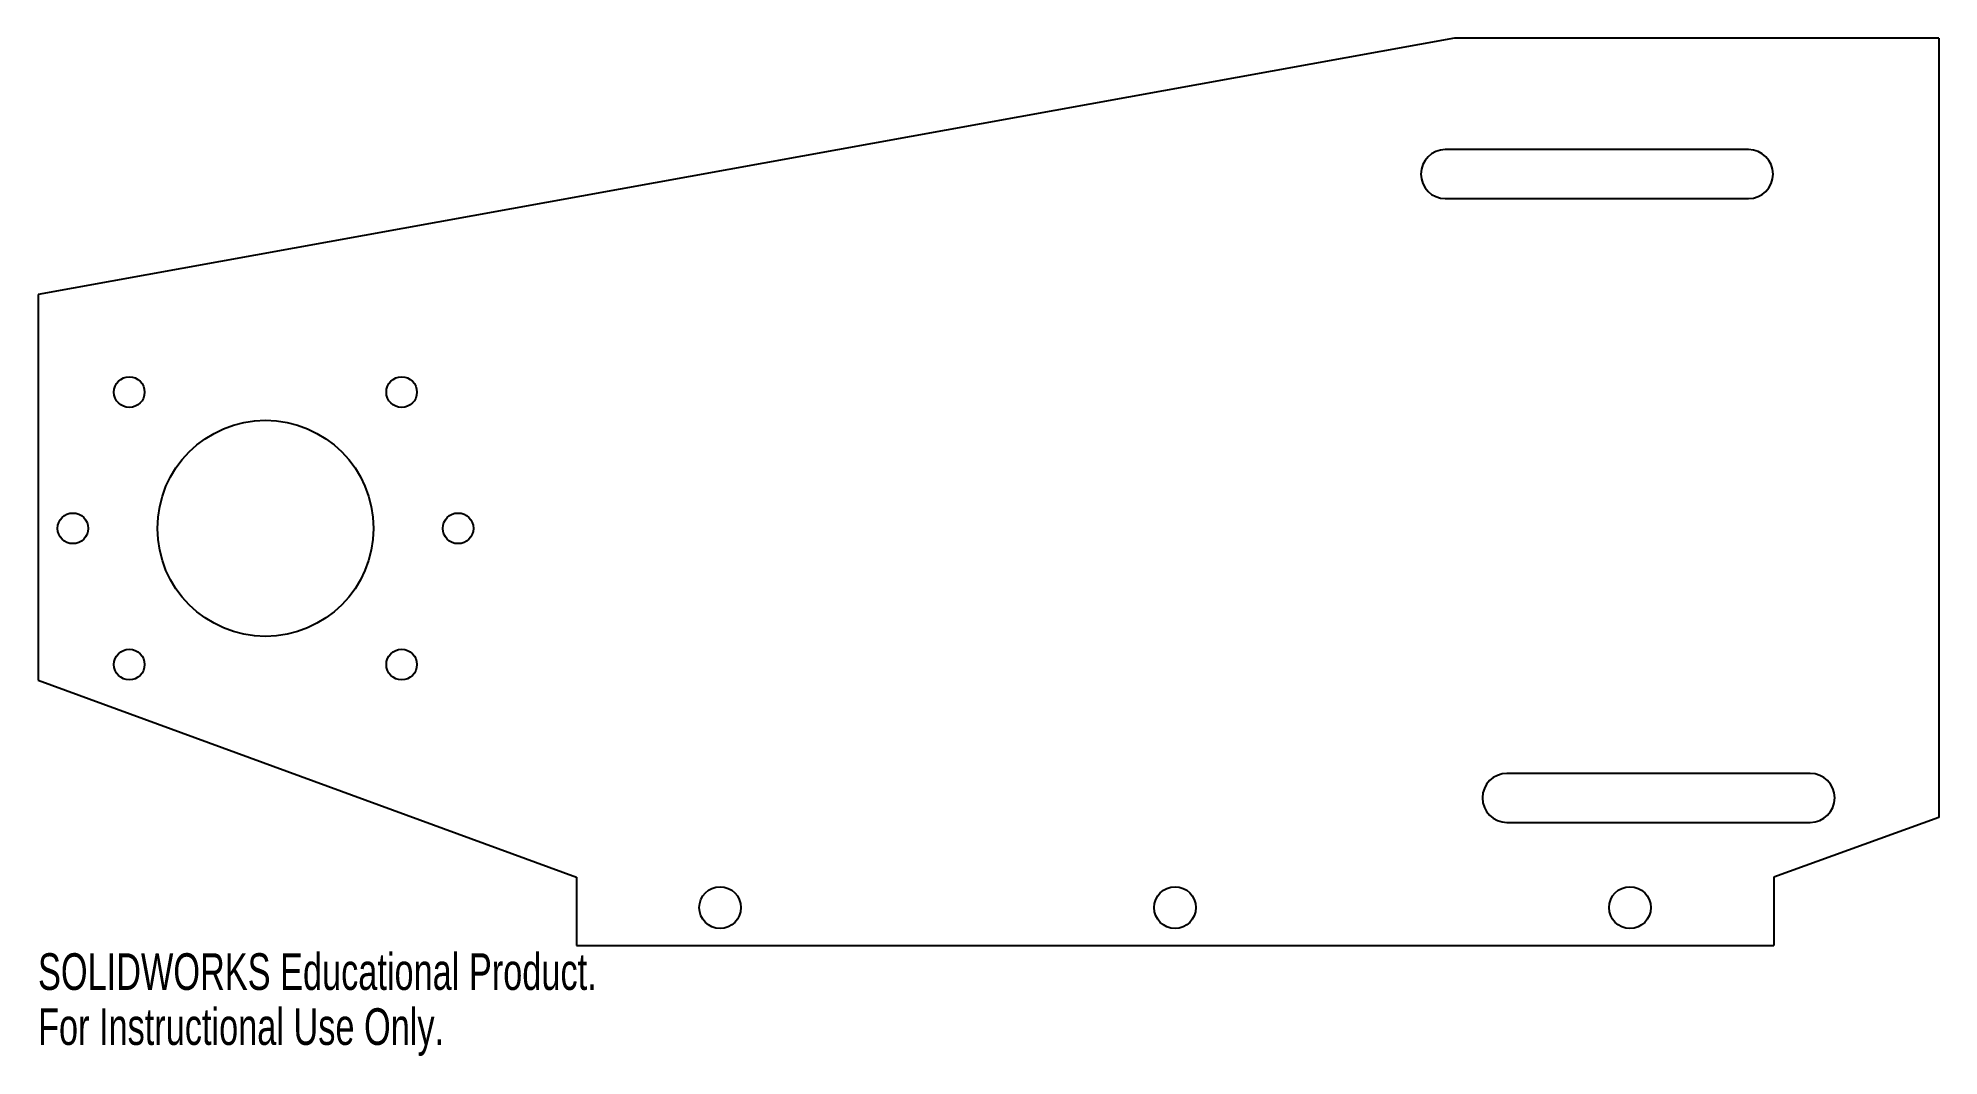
# Model space of a CAD drawing. Header units: millimetres. Extents: x 0 to 251, y -15 to 120.
import ezdxf

# ---------------------------------------------------------------- set-up
doc = ezdxf.new("R2010")
doc.units = ezdxf.units.MM
doc.styles.add('SLDTEXTSTYLE0', font='TXT', dxfattribs={"width": 0.7})

msp = doc.modelspace()

# ---------------------------------------------------------------- linework, layer by layer
at = {"color": 7, "linetype": 'Continuous', "lineweight": 25}
for p, q in [((186.8, 119.64), (0, 85.85)), ((250.72, 119.64), (186.8, 119.64)), ((250.72, 119.64), (250.72, 16.88)), ((225.61, 104.94), (185.61, 104.94)), ((185.61, 98.48), (225.61, 98.48)), ((0, 85.85), (0, 35)), ((0, 35), (71, 9)), ((233.74, 22.68), (193.74, 22.68)), ((193.74, 16.23), (233.74, 16.23)), ((250.72, 16.88), (228.92, 9)), ((71, 9), (71, 0)), ((228.92, 9), (228.92, 0)), ((71, 0), (228.92, 0))]:
    msp.add_line(p, q, dxfattribs=at)
for centre, radius in [((12.04, 72.96), 2.02), ((47.96, 72.96), 2.02), ((30, 55), 14.24), ((4.6, 55), 2.02), ((55.4, 55), 2.02), ((12.04, 37.04), 2.02), ((47.96, 37.04), 2.02), ((89.96, 5), 2.75), ((149.96, 5), 2.75), ((209.96, 5), 2.75)]:
    msp.add_circle(centre, radius, dxfattribs=at)
for centre, start, end in [((185.61, 101.71), 90, 270), ((225.61, 101.71), 270, 90), ((193.74, 19.46), 90, 270), ((233.74, 19.46), 270, 90)]:
    msp.add_arc(centre, 3.23, start, end, dxfattribs=at)

# ---------------------------------------------------------------- texts
at = {"color": 7, "linetype": 'Continuous', "char_height": 4.8336, "attachment_point": 1, "style": 'SLDTEXTSTYLE0'}
for s, insert in [('SOLIDWORKS Educational Product.', (0, -1.02)), ('For Instructional Use Only.', (0, -8.27))]:
    msp.add_mtext(s, dxfattribs=dict(at, insert=insert))

doc.saveas('drawing.dxf')
